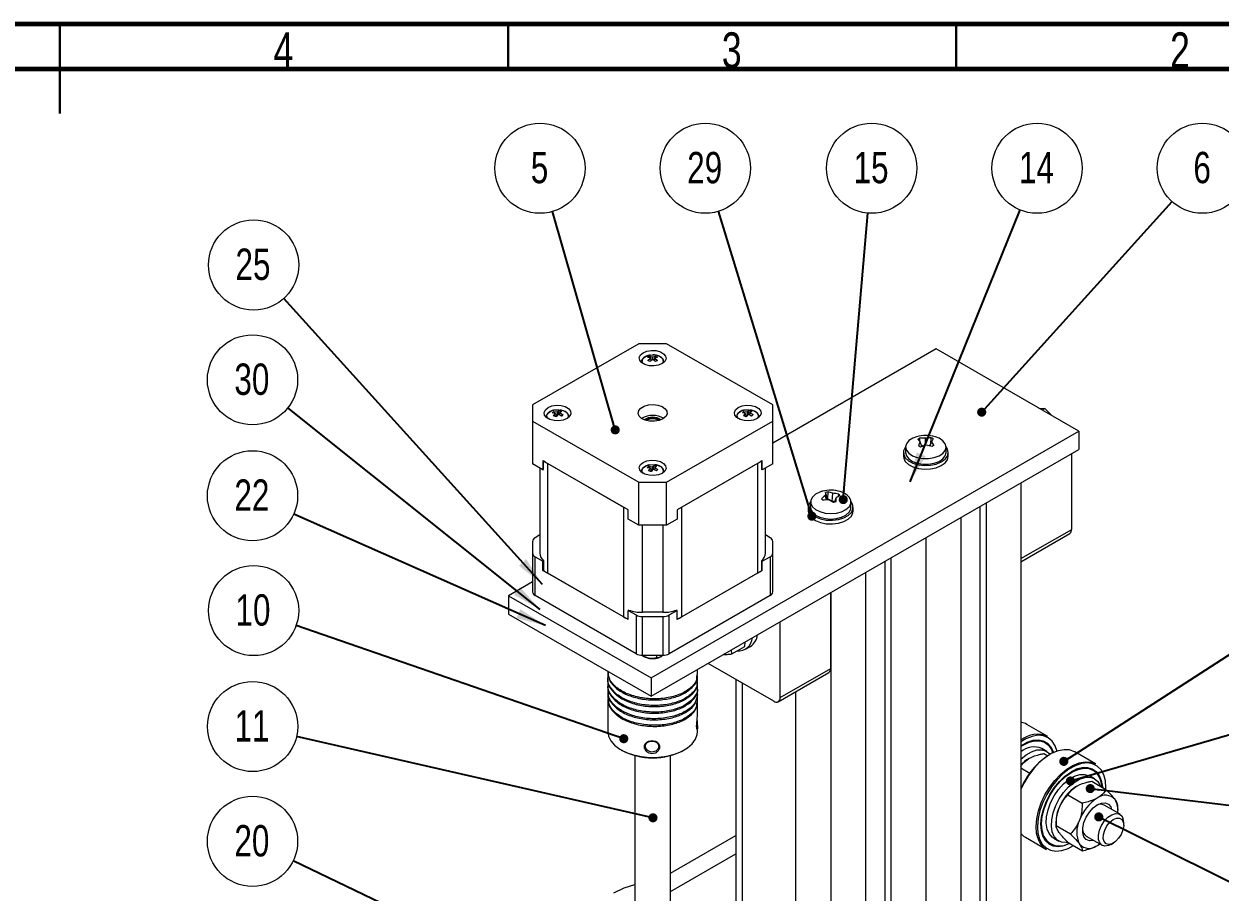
# Model space of a CAD drawing. Header units: millimetres. Extents: x 15 to 415, y 5 to 292.
# Drawn here: x 211 to 344.4, y 195.1 to 292 of the extents above; entities that cross this region are included whole.
import ezdxf

# ---------------------------------------------------------------- set-up
doc = ezdxf.new("R2010")
doc.units = ezdxf.units.MM
doc.styles.add('SLDTEXTSTYLE1', font='TXT', dxfattribs={"width": 0.75})
doc.dimstyles.new('SLDDIMSTYLE0', dxfattribs={"dimtxt": 0.18, "dimasz": 1.016, "dimexe": 0, "dimexo": 0.0625, "dimgap": 0, "dimtad": 0, "dimtih": 1, "dimtoh": 1, "dimdec": 0, "dimrnd": 1e-09, "dimzin": 0, "dimdsep": 46, "dimtxsty": 'Standard', "dimblk1": 'DOT', "dimblk2": 'DOT', "dimsah": 1, "dimcen": 0.09, "dimadec": 0, "dimazin": 0, "dimtfac": 1.016, "dimtdec": 0, "dimtofl": 0, "dimtmove": 0, "dimatfit": 3, "dimldrblk": 'DOT', "dimfxl": 1, "dimfrac": 2, "dimtolj": 1, "dimtzin": 0, "dimarcsym": 0})
doc.dimstyles.new('SLDDIMSTYLE1', dxfattribs={"dimtxt": 0.18, "dimasz": 3.302, "dimexe": 0, "dimexo": 0.0625, "dimgap": 0, "dimtad": 0, "dimtih": 1, "dimtoh": 1, "dimdec": 0, "dimrnd": 1e-09, "dimzin": 0, "dimdsep": 46, "dimtxsty": 'Standard', "dimsah": 1, "dimcen": 0.09, "dimadec": 0, "dimazin": 0, "dimtfac": 3.302, "dimtdec": 0, "dimtofl": 0, "dimtmove": 0, "dimatfit": 3, "dimfxl": 1, "dimfrac": 2, "dimtolj": 1, "dimtzin": 0, "dimarcsym": 0})

# ---------------------------------------------------------------- blocks, each defined once
blk = doc.blocks.new('SW_NOTE_2')
at = {"color": 0, "linetype": 'Continuous', "lineweight": 0}
blk.add_circle((-1.39, 4.83), 5.03, dxfattribs=at)
at = {"color": 0, "linetype": 'Continuous', "lineweight": 0, "insert": (-1.43, 6.66), "char_height": 3.5, "attachment_point": 2, "style": 'SLDTEXTSTYLE1'}
blk.add_mtext('5', dxfattribs=at)
blk = doc.blocks.new('_DOT')
at = {"color": 0, "linetype": 'ByBlock', "lineweight": -2}
blk.add_line((-0.5, 0), (-1, 0), dxfattribs=at)
at = {"color": 0, "linetype": 'ByBlock', "const_width": 0.5}
blk.add_lwpolyline([(-0.25, 0, 1), (0.25, 0, 1)], format="xyb", close=True, dxfattribs=at)
blk = doc.blocks.new('SW_NOTE_3')
at = {"color": 0, "linetype": 'Continuous', "lineweight": 0}
blk.add_circle((-4.75, 1.65), 5.03, dxfattribs=at)
at = {"color": 0, "linetype": 'Continuous', "lineweight": 0, "insert": (-4.82, 3.47), "char_height": 3.5, "attachment_point": 2, "style": 'SLDTEXTSTYLE1'}
blk.add_mtext('10', dxfattribs=at)
blk = doc.blocks.new('SW_NOTE_4')
at = {"color": 0, "linetype": 'Continuous', "lineweight": 0}
blk.add_circle((-1.47, 4.81), 5.03, dxfattribs=at)
at = {"color": 0, "linetype": 'Continuous', "lineweight": 0, "insert": (-1.54, 6.63), "char_height": 3.5, "attachment_point": 2, "style": 'SLDTEXTSTYLE1'}
blk.add_mtext('29', dxfattribs=at)
blk = doc.blocks.new('SW_NOTE_5')
at = {"color": 0, "linetype": 'Continuous', "lineweight": 0}
blk.add_circle((0.43, 5.01), 5.03, dxfattribs=at)
at = {"color": 0, "linetype": 'Continuous', "lineweight": 0, "insert": (0.36, 6.84), "char_height": 3.5, "attachment_point": 2, "style": 'SLDTEXTSTYLE1'}
blk.add_mtext('15', dxfattribs=at)
blk = doc.blocks.new('SW_NOTE_20')
at = {"color": 0, "linetype": 'Continuous', "lineweight": 0}
blk.add_circle((-4.9, 1.12), 5.03, dxfattribs=at)
at = {"color": 0, "linetype": 'Continuous', "lineweight": 0, "insert": (-4.97, 2.94), "char_height": 3.5, "attachment_point": 2, "style": 'SLDTEXTSTYLE1'}
blk.add_mtext('11', dxfattribs=at)
blk = doc.blocks.new('SW_NOTE_23')
at = {"color": 0, "linetype": 'Continuous', "lineweight": 0}
blk.add_circle((3.37, 3.73), 5.03, dxfattribs=at)
at = {"color": 0, "linetype": 'Continuous', "lineweight": 0, "insert": (3.34, 5.56), "char_height": 3.5, "attachment_point": 2, "style": 'SLDTEXTSTYLE1'}
blk.add_mtext('6', dxfattribs=at)
blk = doc.blocks.new('SW_NOTE_24')
at = {"color": 0, "linetype": 'Continuous', "lineweight": 0}
blk.add_circle((1.89, 4.66), 5.03, dxfattribs=at)
at = {"color": 0, "linetype": 'Continuous', "lineweight": 0, "insert": (1.82, 6.49), "char_height": 3.5, "attachment_point": 2, "style": 'SLDTEXTSTYLE1'}
blk.add_mtext('14', dxfattribs=at)
blk = doc.blocks.new('SW_NOTE_26')
at = {"color": 0, "linetype": 'Continuous', "lineweight": 0}
blk.add_circle((-4.6, 2.04), 5.03, dxfattribs=at)
at = {"color": 0, "linetype": 'Continuous', "lineweight": 0, "insert": (-4.67, 3.86), "char_height": 3.5, "attachment_point": 2, "style": 'SLDTEXTSTYLE1'}
blk.add_mtext('22', dxfattribs=at)
blk = doc.blocks.new('SW_NOTE_27')
at = {"color": 0, "linetype": 'Continuous', "lineweight": 0}
blk.add_circle((-3.93, 3.14), 5.03, dxfattribs=at)
at = {"color": 0, "linetype": 'Continuous', "lineweight": 0, "insert": (-4, 4.96), "char_height": 3.5, "attachment_point": 2, "style": 'SLDTEXTSTYLE1'}
blk.add_mtext('30', dxfattribs=at)
blk = doc.blocks.new('SW_NOTE_28')
at = {"color": 0, "linetype": 'Continuous', "lineweight": 0}
blk.add_circle((-3.37, 3.73), 5.03, dxfattribs=at)
at = {"color": 0, "linetype": 'Continuous', "lineweight": 0, "insert": (-3.44, 5.56), "char_height": 3.5, "attachment_point": 2, "style": 'SLDTEXTSTYLE1'}
blk.add_mtext('25', dxfattribs=at)
blk = doc.blocks.new('SW_NOTE_29')
at = {"color": 0, "linetype": 'Continuous', "lineweight": 0}
blk.add_circle((-4.54, 2.18), 5.03, dxfattribs=at)
at = {"color": 0, "linetype": 'Continuous', "lineweight": 0, "insert": (-4.61, 4), "char_height": 3.5, "attachment_point": 2, "style": 'SLDTEXTSTYLE1'}
blk.add_mtext('20', dxfattribs=at)

msp = doc.modelspace()

# ---------------------------------------------------------------- linework, layer by layer
at = {"color": 7, "linetype": 'Continuous', "lineweight": 60}
for p, q in [((15, 292), (415, 292)), ((20, 287), (410, 287))]:
    msp.add_line(p, q, dxfattribs=at)
at = {"color": 7, "linetype": 'Continuous', "lineweight": 30}
for p, q in [((215, 287), (215, 292)), ((215, 292), (215, 282)), ((265, 287), (265, 292)), ((315, 287), (315, 292))]:
    msp.add_line(p, q, dxfattribs=at)
at = {"color": 7, "linetype": 'Continuous', "lineweight": 15}
for p, q in [((279.58, 256.3), (267.74, 249.47)), ((282.69, 256.3), (279.58, 256.3)), ((294.54, 249.47), (282.69, 256.3)), ((280.82, 254.92), (281.13, 254.82)), ((280.82, 254.92), (281.01, 254.44)), ((281.13, 254.82), (281.44, 254.92)), ((281.25, 254.45), (281.44, 254.92)), ((281.44, 254.92), (281.67, 254.79)), ((312.78, 255.72), (294.54, 245.19)), ((328.69, 246.54), (312.78, 255.72)), ((279.87, 254.29), (279.83, 254.26)), ((279.89, 254.27), (279.89, 254.29)), ((279.89, 254.27), (279.89, 254.21)), ((280.89, 254.68), (280.6, 254.78)), ((280.6, 254.43), (280.89, 254.68)), ((280.84, 254.3), (280.6, 254.43)), ((281.14, 254.54), (280.84, 254.3)), ((280.89, 254.68), (280.95, 254.39)), ((281.13, 254.82), (281.13, 254.53)), ((281.45, 254.3), (281.14, 254.54)), ((281.38, 254.68), (281.32, 254.39)), ((281.67, 254.79), (281.38, 254.68)), ((281.38, 254.68), (281.68, 254.44)), ((282.44, 254.26), (282.39, 254.3)), ((282.39, 254.21), (282.39, 254.27)), ((267.74, 249.47), (267.74, 247.67)), ((269.93, 248.58), (270.1, 248.75)), ((270.29, 248.52), (269.93, 248.58)), ((270.08, 248.24), (270.29, 248.52)), ((270.1, 248.75), (270.47, 248.69)), ((270.1, 248.75), (270.22, 248.53)), ((270.29, 248.52), (270.37, 248.15)), ((270.33, 248.32), (270.4, 248.19)), ((270.59, 248.42), (270.36, 248.14)), ((270.47, 248.69), (270.69, 248.83)), ((270.47, 248.69), (270.49, 248.29)), ((270.59, 248.42), (270.69, 248.83)), ((270.96, 248.23), (270.59, 248.42)), ((270.77, 248.59), (270.72, 248.35)), ((270.98, 248.73), (270.77, 248.59)), ((270.77, 248.59), (271.12, 248.39)), ((270.95, 248.23), (271.12, 248.39)), ((271.12, 248.39), (270.96, 248.23)), ((291.15, 248.58), (291.32, 248.75)), ((291.5, 248.52), (291.15, 248.58)), ((291.3, 248.24), (291.5, 248.52)), ((291.32, 248.75), (291.68, 248.69)), ((291.32, 248.75), (291.43, 248.53)), ((291.5, 248.52), (291.58, 248.15)), ((291.54, 248.32), (291.62, 248.19)), ((291.8, 248.42), (291.58, 248.14)), ((291.68, 248.69), (291.91, 248.83)), ((291.68, 248.69), (291.7, 248.29)), ((292.17, 248.23), (291.8, 248.42)), ((291.81, 248.42), (291.91, 248.83)), ((291.98, 248.59), (291.94, 248.35)), ((292.19, 248.73), (291.98, 248.59)), ((291.98, 248.59), (292.34, 248.39)), ((292.16, 248.23), (292.34, 248.39)), ((292.34, 248.39), (292.17, 248.23)), ((294.54, 247.67), (294.54, 249.47)), ((324.22, 249.12), (324.89, 249.06)), ((324.89, 249.06), (324.6, 248.9)), ((324.89, 249.06), (325.67, 248.28)), ((267.74, 247.67), (279.58, 240.83)), ((267.74, 247.67), (267.74, 242.89)), ((269.26, 248.17), (269.23, 248.14)), ((269.28, 248.15), (269.28, 248.09)), ((269.28, 248.13), (269.28, 248.15)), ((271.78, 248.15), (271.77, 248.08)), ((271.78, 248.09), (271.78, 248.15)), ((282.69, 240.83), (294.54, 247.67)), ((290.48, 248.17), (290.44, 248.14)), ((290.49, 248.15), (290.49, 248.09)), ((290.49, 248.13), (290.49, 248.15)), ((292.99, 248.09), (292.99, 248.15)), ((292.99, 248.15), (292.99, 248.08)), ((294.54, 242.89), (294.54, 247.67)), ((280.96, 218.99), (328.69, 246.54)), ((310.96, 245.34), (310.92, 245.75)), ((311.58, 244.97), (311.57, 245.74)), ((312.16, 245.08), (312.19, 245.8)), ((313.1, 245.75), (312.67, 245.92)), ((328.69, 246.54), (328.69, 244.49)), ((280.96, 216.95), (328.69, 244.49)), ((309.36, 244.77), (309.36, 244.15)), ((311.15, 244.81), (310.96, 245.34)), ((311.09, 244.96), (311.41, 244.91)), ((311.85, 244.95), (312.14, 245.02)), ((312.09, 244.88), (312.26, 245.39)), ((313.86, 244.15), (313.86, 244.77)), ((268.9, 242.22), (267.74, 242.89)), ((278.41, 237.75), (268.9, 243.24)), ((268.9, 243.24), (268.9, 242.22)), ((268.97, 242.26), (268.97, 243.2)), ((269.43, 242.93), (277.88, 238.06)), ((269.43, 230.68), (269.43, 242.93)), ((293.37, 243.24), (283.86, 237.75)), ((292.84, 242.93), (284.39, 238.06)), ((292.84, 242.93), (292.84, 230.68)), ((293.3, 242.26), (293.3, 243.2)), ((293.37, 242.22), (293.37, 243.24)), ((294.54, 242.89), (293.37, 242.22)), ((309.11, 244.15), (309.11, 243.74)), ((314.11, 243.74), (314.11, 244.15)), ((327.88, 235.57), (327.88, 244.02)), ((268.56, 242.42), (268.56, 232.93)), ((268.9, 242.22), (268.97, 242.26)), ((279.87, 242.05), (279.83, 242.02)), ((279.89, 242.03), (279.89, 241.97)), ((279.89, 242.01), (279.89, 242.03)), ((280.54, 242.46), (280.71, 242.62)), ((280.9, 242.4), (280.54, 242.46)), ((280.69, 242.12), (280.9, 242.4)), ((280.71, 242.62), (281.08, 242.57)), ((280.71, 242.62), (280.82, 242.41)), ((280.9, 242.4), (280.97, 242.02)), ((280.94, 242.2), (281.01, 242.07)), ((281.2, 242.3), (280.97, 242.02)), ((281.08, 242.57), (281.3, 242.71)), ((281.08, 242.57), (281.09, 242.17)), ((281.2, 242.29), (281.3, 242.71)), ((281.56, 242.11), (281.2, 242.3)), ((281.37, 242.47), (281.33, 242.23)), ((281.58, 242.61), (281.37, 242.47)), ((281.37, 242.47), (281.73, 242.27)), ((281.73, 242.27), (281.56, 242.11)), ((281.56, 242.11), (281.73, 242.27)), ((282.39, 242.03), (282.38, 241.96)), ((282.39, 241.97), (282.39, 242.03)), ((293.3, 242.26), (293.37, 242.22)), ((293.72, 232.93), (293.72, 242.42)), ((279.58, 240.83), (282.69, 240.83)), ((279.58, 236.06), (279.58, 240.83)), ((282.69, 236.06), (282.69, 240.83)), ((322.22, 240.76), (322.22, 133.49)), ((300.54, 238.88), (300.39, 239.38)), ((300.63, 238.97), (300.43, 239.68)), ((300.63, 238.97), (300.67, 238.98)), ((300.63, 238.88), (300.63, 238.97)), ((300.67, 238.98), (300.71, 239.75)), ((300.67, 238.98), (301.15, 238.74)), ((301.15, 238.74), (301.23, 239.6)), ((301.44, 238.61), (301.62, 239.11)), ((301.86, 239.25), (301.9, 239.49)), ((277.88, 238.06), (277.88, 225.81)), ((278.41, 236.73), (278.41, 237.75)), ((283.86, 237.75), (283.86, 236.73)), ((284.39, 225.81), (284.39, 238.06)), ((298.5, 238.03), (298.5, 237.62)), ((298.75, 238.65), (298.75, 238.03)), ((301.15, 238.74), (301.49, 238.74)), ((303.25, 238.03), (303.25, 238.65)), ((303.5, 237.62), (303.5, 238.03)), ((317.62, 238.11), (317.62, 130.84)), ((318.33, 238.52), (318.33, 131.25)), ((279.58, 236.06), (278.41, 236.73)), ((283.86, 236.73), (282.69, 236.06)), ((315.5, 236.88), (315.5, 129.62)), ((268.56, 234.95), (268.03, 234.65)), ((282.69, 236.06), (279.58, 236.06)), ((294.24, 234.65), (293.72, 234.95)), ((322.22, 231.97), (327.67, 235.12)), ((267.74, 234.24), (267.74, 232.92)), ((294.54, 232.92), (294.54, 234.24)), ((311.61, 234.64), (311.61, 127.37)), ((267.74, 232.92), (267.74, 228.6)), ((268.03, 228.19), (268.03, 232.52)), ((268.03, 232.52), (268.9, 232.01)), ((293.37, 232.01), (294.24, 232.52)), ((294.24, 232.52), (294.24, 228.19)), ((294.54, 228.6), (294.54, 232.92)), ((307.72, 232.39), (307.72, 125.13)), ((268.9, 232.01), (268.97, 232.05)), ((268.9, 230.99), (268.9, 232.01)), ((268.9, 230.99), (268.97, 231.03)), ((278.41, 225.5), (268.9, 230.99)), ((268.97, 232.05), (268.97, 231.03)), ((293.37, 230.99), (283.86, 225.5)), ((293.3, 232.05), (293.37, 232.01)), ((293.3, 231.03), (293.3, 232.05)), ((293.3, 231.03), (293.37, 230.99)), ((293.37, 230.99), (293.37, 232.01)), ((307.02, 231.99), (307.02, 124.72)), ((267.74, 229.72), (265.05, 228.17)), ((277.88, 225.81), (269.43, 230.68)), ((292.84, 230.68), (284.39, 225.81)), ((304.89, 230.76), (304.89, 123.49)), ((265.05, 228.17), (265.05, 226.13)), ((265.05, 228.17), (280.96, 218.99)), ((279.29, 221.69), (268.03, 228.19)), ((294.24, 228.19), (282.98, 221.69)), ((301, 220.06), (301, 228.52)), ((301, 228.52), (301, 106.96)), ((265.05, 226.13), (280.96, 216.95)), ((278.48, 226.56), (278.41, 226.52)), ((278.41, 226.52), (279.29, 226.02)), ((278.41, 225.5), (278.41, 226.52)), ((279.29, 226.02), (279.29, 221.69)), ((279.99, 225.85), (282.28, 225.85)), ((279.99, 221.52), (279.99, 225.85)), ((282.27, 226.32), (280, 226.32)), ((282.28, 225.85), (282.28, 221.52)), ((282.98, 226.02), (283.86, 226.52)), ((282.98, 221.69), (282.98, 226.02)), ((283.86, 226.52), (283.79, 226.56)), ((283.86, 225.5), (283.86, 226.52)), ((295.35, 216.8), (295.35, 225.25)), ((291.42, 222.51), (291.47, 223.01)), ((280.01, 221.47), (279.97, 221.52)), ((279.99, 221.52), (282.28, 221.52)), ((280.01, 221.52), (280.01, 221.47)), ((281.55, 221.52), (281.55, 221.24)), ((289.97, 221.67), (289.94, 222.13)), ((289.97, 221.67), (291.42, 222.51)), ((291.48, 222.19), (292.04, 222.52)), ((280.01, 221.47), (280.16, 221.39)), ((294.64, 216.39), (287.32, 220.62)), ((276.14, 219.73), (276.14, 219.72)), ((276.14, 219.6), (276.14, 218.99)), ((276.14, 218.86), (276.14, 218.25)), ((280.96, 218.99), (280.96, 216.95)), ((286.14, 219.36), (286.14, 219.93)), ((286.14, 218.62), (286.14, 219.23)), ((290.4, 218.84), (290.4, 191.39)), ((295.14, 216.34), (300.8, 219.61)), ((295.35, 216.8), (301, 220.06)), ((276.14, 218.13), (276.14, 217.51)), ((286.14, 217.88), (286.14, 218.5)), ((286.14, 217.15), (286.14, 217.76)), ((291.12, 218.42), (291.12, 190.47)), ((276.14, 217.39), (276.14, 216.78)), ((276.14, 216.66), (276.14, 213)), ((286.14, 216.41), (286.14, 217.02)), ((286.14, 214.83), (286.14, 216.29)), ((297.12, 185.21), (297.12, 217.48)), ((325.22, 212.47), (322.88, 213.81)), ((286.14, 213), (286.14, 213.46)), ((325.1, 210.8), (324.54, 211.13)), ((324.91, 211.78), (324.84, 211.82)), ((279.14, 210.34), (279.14, 173.19)), ((283.14, 173.19), (283.14, 210.34)), ((323.1, 209.99), (323.1, 209.99)), ((324.78, 210.55), (325.21, 210.3)), ((330.55, 209.39), (328.22, 210.73)), ((322.22, 208.95), (323.22, 208.37)), ((330.25, 208.7), (330.18, 208.74)), ((328.44, 206.91), (328.44, 206.91)), ((330.44, 207.72), (329.87, 208.05)), ((330.11, 207.47), (331.7, 206.55)), ((327.46, 205.93), (329.05, 205.01)), ((333.27, 203.78), (331.51, 204.79)), ((333.04, 204.26), (333.04, 204.66)), ((326.14, 202.93), (326.14, 202.52)), ((333.69, 202.55), (333.69, 202.86)), ((326.14, 202.51), (327.73, 201.59)), ((283.14, 197.21), (290.4, 201.4)), ((322.72, 201.21), (325.06, 199.86)), ((325.43, 200.51), (325.5, 200.47)), ((325.88, 201.12), (326.44, 200.79)), ((327.48, 200.63), (329.07, 199.71)), ((329.51, 201.33), (331.27, 200.31)), ((330.74, 200.28), (330.74, 200.28)), ((330.75, 200.28), (331.02, 200.46)), ((332.27, 200.41), (332.54, 200.57)), ((283.14, 195.17), (290.4, 199.36)), ((276.79, 195.01), (277.97, 195.58)), ((277.97, 195.58), (279.14, 195.92))]:
    msp.add_line(p, q, dxfattribs=at)
at = {"color": 8, "linetype": 'Continuous', "lineweight": 15}
for p, q in [((282.39, 254.27), (282.38, 254.21)), ((269.39, 248.45), (269.51, 248.6)), ((290.61, 248.45), (290.72, 248.6)), ((269.28, 248.08), (269.28, 248.13)), ((290.5, 248.08), (290.49, 248.13)), ((279.89, 241.96), (279.89, 242.01)), ((280, 242.33), (280.11, 242.48)), ((280, 226.32), (280, 236.06)), ((282.27, 236.06), (282.27, 226.32)), ((322.22, 232.31), (327.88, 235.57)), ((324.09, 201.16), (323.97, 201.65)), ((324.06, 202.31), (324.11, 201.66))]:
    msp.add_line(p, q, dxfattribs=at)
at = {"color": 7, "linetype": 'Continuous', "lineweight": 15, "flags": 128}
for points in [[(282.2, 254.08), (281.77, 253.9), (281.27, 253.83), (280.75, 253.85), (280.28, 253.98), (279.91, 254.19), (279.69, 254.47), (279.64, 254.76), (279.78, 255.06), (280.07, 255.3), (280.5, 255.47), (281, 255.55), (281.52, 255.53), (282, 255.4), (282.36, 255.19), (282.58, 254.91), (282.63, 254.61), (282.5, 254.32), (282.2, 254.08)], [(280.06, 254.67), (280.29, 254.85), (280.67, 255), (281.12, 255.06), (281.58, 255.01), (281.97, 254.86), (282.23, 254.64), (282.32, 254.38), (282.24, 254.11), (282.23, 254.09)], [(271.59, 247.96), (271.16, 247.78), (270.66, 247.71), (270.14, 247.73), (269.67, 247.86), (269.3, 248.07), (269.08, 248.34), (269.03, 248.64), (269.17, 248.93), (269.47, 249.18), (269.9, 249.35), (270.4, 249.43), (270.92, 249.4), (271.39, 249.28), (271.76, 249.06), (271.98, 248.79), (272.02, 248.49), (271.89, 248.2), (271.59, 247.96)], [(269.44, 247.97), (269.38, 248.08), (269.35, 248.35), (269.39, 248.45)], [(269.51, 248.6), (269.82, 248.8), (270.24, 248.91), (270.7, 248.93), (271.14, 248.84), (271.48, 248.66), (271.68, 248.42), (271.71, 248.15), (271.62, 247.97)], [(282.28, 247.9), (281.85, 247.73), (281.34, 247.64), (280.8, 247.65), (280.3, 247.76), (279.9, 247.96), (279.62, 248.23), (279.51, 248.53), (279.58, 248.84), (279.81, 249.11), (280.19, 249.33), (280.67, 249.47), (281.2, 249.5), (281.73, 249.44), (282.19, 249.28), (282.53, 249.05), (282.73, 248.76), (282.75, 248.45), (282.6, 248.16), (282.28, 247.9)], [(292.8, 247.96), (292.38, 247.78), (291.87, 247.71), (291.35, 247.73), (290.88, 247.86), (290.51, 248.07), (290.29, 248.34), (290.25, 248.64), (290.38, 248.93), (290.68, 249.18), (291.11, 249.35), (291.61, 249.43), (292.13, 249.4), (292.6, 249.28), (292.97, 249.06), (293.19, 248.79), (293.24, 248.49), (293.1, 248.2), (292.8, 247.96)], [(290.65, 247.97), (290.59, 248.08), (290.57, 248.35), (290.61, 248.45)], [(290.72, 248.6), (291.03, 248.8), (291.45, 248.91), (291.92, 248.93), (292.35, 248.84), (292.7, 248.66), (292.9, 248.42), (292.92, 248.15), (292.83, 247.97)], [(310.55, 245.92), (310.15, 245.76), (309.73, 245.48), (309.46, 245.14), (309.36, 244.78), (309.45, 244.41), (309.71, 244.07), (310.13, 243.79), (310.66, 243.59), (311.28, 243.49), (311.92, 243.48), (312.53, 243.59), (313.08, 243.78), (313.5, 244.06), (313.77, 244.4), (313.86, 244.76), (313.77, 245.13), (313.51, 245.47), (313.1, 245.75), (313.1, 245.75)], [(309.36, 244.78), (309.32, 244.72), (309.13, 244.34), (309.14, 243.95), (309.32, 243.57), (309.68, 243.24), (310.17, 242.97), (310.78, 242.79), (311.45, 242.71), (312.12, 242.74)], [(312.12, 242.74), (312.77, 242.87), (313.32, 243.1), (313.75, 243.4), (314.02, 243.76), (314.11, 244.15), (314.02, 244.54), (313.86, 244.78)], [(282.2, 241.83), (281.77, 241.66), (281.27, 241.58), (280.75, 241.61), (280.28, 241.74), (279.91, 241.95), (279.69, 242.22), (279.64, 242.52), (279.78, 242.81), (280.07, 243.06), (280.5, 243.23), (281, 243.31), (281.52, 243.28), (282, 243.16), (282.36, 242.94), (282.58, 242.67), (282.63, 242.37), (282.5, 242.08), (282.2, 241.83)], [(309.11, 243.74), (309.14, 243.54), (309.32, 243.16), (309.68, 242.83), (310.17, 242.56), (310.78, 242.38), (311.45, 242.3), (312.12, 242.33)], [(309.36, 244.15), (309.45, 243.79), (309.71, 243.45), (310.13, 243.17), (310.66, 242.97), (311.28, 242.86), (311.92, 242.86), (312.53, 242.96), (313.08, 243.16), (313.5, 243.44), (313.77, 243.78), (313.86, 244.14), (313.86, 244.15)], [(312.12, 242.33), (312.77, 242.46), (313.32, 242.69), (313.75, 242.99), (314.02, 243.35), (314.11, 243.74)], [(280.05, 241.85), (279.98, 241.96), (279.96, 242.23), (280, 242.33)], [(280.11, 242.48), (280.43, 242.68), (280.85, 242.79), (281.31, 242.81), (281.75, 242.72), (282.09, 242.54), (282.29, 242.29), (282.31, 242.03), (282.23, 241.85)], [(299.95, 239.79), (299.79, 239.74), (299.31, 239.5), (298.96, 239.19), (298.78, 238.83), (298.78, 238.47), (298.96, 238.11), (299.3, 237.8), (299.78, 237.56), (300.37, 237.4), (301, 237.35), (301.63, 237.4), (302.22, 237.55), (302.7, 237.8), (303.05, 238.11), (303.23, 238.46), (303.23, 238.83), (303.05, 239.19), (303.05, 239.19)], [(298.75, 238.66), (298.6, 238.41), (298.5, 238.02), (298.6, 237.64), (298.87, 237.28), (299.3, 236.97), (299.86, 236.74), (300.5, 236.61), (301.18, 236.59), (301.85, 236.67), (302.45, 236.85), (302.95, 237.12), (303.3, 237.45), (303.48, 237.83), (303.48, 238.23), (303.3, 238.6), (303.25, 238.66)], [(298.5, 237.62), (298.5, 237.62), (298.6, 237.23), (298.87, 236.87), (299.3, 236.56), (299.86, 236.34), (300.5, 236.21), (301.18, 236.18), (301.85, 236.26), (302.45, 236.44), (302.95, 236.71), (303.3, 237.05), (303.48, 237.42), (303.5, 237.62)], [(298.75, 238.03), (298.78, 237.84), (298.96, 237.49), (299.3, 237.18), (299.78, 236.94), (300.37, 236.78), (301, 236.73), (301.63, 236.78), (302.22, 236.93), (302.7, 237.17), (303.05, 237.49), (303.23, 237.84), (303.25, 238.03)], [(322.88, 213.81), (322.71, 213.9), (322.22, 214.04)], [(276.14, 213.05), (276.21, 212.5), (276.47, 211.97), (276.89, 211.48), (277.47, 211.04), (278.17, 210.68), (278.99, 210.4), (279.88, 210.21), (280.82, 210.12), (281.77, 210.14), (282.7, 210.26), (283.57, 210.48), (284.35, 210.79), (285.02, 211.19), (285.54, 211.64), (285.91, 212.15), (286.11, 212.69), (286.14, 213)], [(326.26, 210.8), (326.05, 211.42), (325.71, 211.94), (325.27, 212.32), (324.73, 212.54), (324.12, 212.59), (323.46, 212.47), (322.76, 212.19), (322.22, 211.87)], [(322.22, 211.42), (322.28, 211.46), (322.93, 211.82), (323.57, 212.04), (324.17, 212.09), (324.71, 211.98), (325.17, 211.72), (325.54, 211.31), (325.8, 210.77), (325.84, 210.64)], [(322.22, 211.34), (322.46, 211.5), (323.12, 211.82), (323.75, 211.98), (324.34, 211.98), (324.86, 211.81), (325.29, 211.48), (325.61, 211), (325.76, 210.61)], [(322.22, 209.93), (322.8, 210.41), (323.41, 210.76), (324.01, 210.95), (324.56, 210.98), (325.05, 210.83), (325.44, 210.52), (325.49, 210.47)], [(328.22, 210.73), (328.19, 210.75), (327.64, 210.95), (327.03, 210.98), (326.37, 210.86), (325.68, 210.58), (324.99, 210.15), (324.3, 209.58), (323.66, 208.9), (323.08, 208.12), (322.57, 207.28), (322.22, 206.56)], [(323.97, 201.65), (323.92, 202.42), (323.98, 203.26), (324.18, 204.15), (324.49, 205.05), (324.9, 205.93), (325.41, 206.78), (325.99, 207.55), (326.64, 208.23), (327.32, 208.8), (328.02, 209.23), (328.71, 209.51), (329.37, 209.64), (329.98, 209.6), (330.52, 209.41), (330.55, 209.39)], [(331.69, 206.56), (331.69, 206.72), (331.64, 207.5), (331.46, 208.18), (331.15, 208.74), (330.73, 209.15), (330.22, 209.41), (329.63, 209.51), (328.97, 209.44), (328.28, 209.2), (327.58, 208.81), (326.88, 208.27), (326.22, 207.6), (325.62, 206.84), (325.09, 205.99), (324.66, 205.1), (324.34, 204.19), (324.13, 203.3), (324.06, 202.44), (324.06, 202.31)], [(324.5, 201.96), (324.45, 202.68), (324.52, 203.47), (324.72, 204.31), (325.03, 205.15), (325.44, 205.97), (325.94, 206.74), (326.51, 207.43), (327.13, 208.02), (327.78, 208.49), (328.43, 208.81), (329.06, 208.98), (329.65, 208.99), (330.17, 208.85), (330.61, 208.55), (330.95, 208.1), (331.18, 207.53), (331.3, 206.85), (331.3, 206.79)], [(324.57, 202.01), (324.52, 202.75), (324.6, 203.55), (324.81, 204.39), (325.13, 205.24), (325.56, 206.06), (326.08, 206.83), (326.67, 207.51), (327.31, 208.08), (327.96, 208.51), (328.62, 208.79), (329.24, 208.91), (329.81, 208.87), (330.31, 208.66), (330.72, 208.29), (331.01, 207.78), (331.19, 207.15), (331.22, 206.83)], [(325.88, 201.12), (325.72, 201.22), (325.38, 201.61), (325.15, 202.13), (325.05, 202.77), (325.08, 203.5), (325.25, 204.27), (325.53, 205.06), (325.93, 205.83), (326.42, 206.54), (326.97, 207.16), (327.57, 207.65), (328.18, 208.01), (328.78, 208.2), (329.33, 208.22), (329.82, 208.08), (329.87, 208.05)], [(327.48, 200.63), (327.25, 200.61), (326.73, 200.67), (326.29, 200.9), (325.94, 201.28), (325.72, 201.81), (325.62, 202.45), (325.65, 203.17), (325.81, 203.95), (326.1, 204.74), (326.5, 205.5), (326.98, 206.21), (327.54, 206.83), (328.14, 207.33), (328.75, 207.68), (329.34, 207.87), (329.9, 207.9), (330.39, 207.75), (330.78, 207.44), (331.07, 206.98), (331.1, 206.9)], [(330.33, 200.85), (330.28, 200.84), (329.86, 200.82), (329.5, 200.97), (329.25, 201.27), (329.11, 201.71), (329.11, 202.25), (329.24, 202.85), (329.49, 203.45), (329.85, 204.01), (330.27, 204.48), (330.73, 204.82), (331.2, 205.02), (331.62, 205.04), (331.98, 204.89), (332.23, 204.59), (332.33, 204.32)], [(332.27, 200.41), (331.98, 200.28), (331.58, 200.22), (331.25, 200.32), (331.01, 200.58), (330.88, 200.97), (330.87, 201.45), (330.99, 201.99), (331.22, 202.53), (331.54, 203.03), (331.93, 203.44), (332.35, 203.72), (332.77, 203.86), (333.13, 203.84), (333.43, 203.65), (333.43, 203.65)], [(333.48, 203.19), (333.64, 202.89), (333.68, 202.49), (333.6, 202.02), (333.41, 201.53), (333.12, 201.09), (332.77, 200.73), (332.4, 200.49), (332.04, 200.41), (331.73, 200.49), (331.51, 200.72), (331.41, 201.08), (331.42, 201.52), (331.56, 202), (331.81, 202.48), (332.13, 202.88), (332.5, 203.18), (332.87, 203.34), (333.21, 203.34), (333.48, 203.19)], [(322.22, 201.63), (322.52, 201.34), (322.72, 201.21)], [(324.11, 201.66), (324.29, 200.98), (324.6, 200.43), (325.02, 200.01), (325.53, 199.75), (326.12, 199.65), (326.78, 199.72), (327.47, 199.96), (328.07, 200.29)], [(327.68, 200.51), (327.64, 200.5), (327, 200.25), (326.39, 200.15), (325.83, 200.22), (325.35, 200.45), (324.95, 200.82), (324.67, 201.33), (324.5, 201.96)]]:
    msp.add_lwpolyline(points, dxfattribs=at)
at = {"color": 8, "linetype": 'Continuous', "lineweight": 15, "flags": 128}
for points in [[(279.89, 254.21), (279.89, 254.26), (279.89, 254.27)], [(280.05, 254.09), (280.04, 254.1), (279.95, 254.36), (280.03, 254.63), (280.06, 254.67)]]:
    msp.add_lwpolyline(points, dxfattribs=at)
at = {"color": 7, "linetype": 'Continuous', "lineweight": 15}
for centre, radius, start, end in [((281.14, 245.92), 2.38, 58.7977, 121.2023), ((281.14, 246.3), 1.79, 57.7651, 122.2349), ((311.61, 242.47), 3.6, 72.9202, 107.0798), ((312.27, 243.48), 2.64, 120.6792, 126.0141), ((308.28, 243.22), 3.42, 38.4032, 44.5742), ((311.19, 242.27), 3.49, 83.8454, 94.5005), ((312.18, 242.55), 3.25, 89.7519, 100.7915), ((311, 243.16), 2.9, 60.5558, 65.749), ((317.53, 242.67), 5.93, 149.4985, 152.7147), ((314.24, 243.93), 3.57, 156.7653, 164.5609), ((308.73, 240.51), 4.84, 61.599, 64.7058), ((313.32, 239.38), 5.85, 106.5663, 113.0473), ((310.47, 239.32), 5.79, 71.4868, 78.1466), ((309.59, 243.63), 3.2, 24.3322, 33.3952), ((315.02, 240.91), 4.76, 121.8682, 124.8264), ((270.57, 244.94), 2.31, 226.1004, 240.4846), ((291.7, 244.94), 2.31, 299.515, 313.9004), ((301, 236.35), 3.6, 104.699, 107.0798), ((302.34, 236.87), 3.17, 127.9501, 138.1836), ((295.29, 235.16), 6.05, 37.2366, 39.2073), ((301, 236.35), 3.6, 72.9202, 104.699), ((300.96, 233.43), 5.46, 91.9416, 98.9812), ((302.45, 239.3), 2.06, 169.366, 177.8433), ((301.44, 236.38), 3.45, 102.267, 107.1313), ((300.25, 237.25), 2.55, 67.3553, 79.7036), ((297.9, 233.61), 6.01, 55.5521, 61.4244), ((300.99, 235.8), 3.81, 76.1503, 86.3265), ((293.17, 239.49), 8.45, 354.2769, 357.4626), ((303.35, 236.34), 3.27, 113.8812, 122.1003), ((300.19, 238.02), 2.26, 35.5796, 40.8637), ((301.5, 237.77), 2.1, 42.3447, 74.5178), ((302.78, 233.52), 5.26, 103.1033, 106.2948), ((327.39, 235.52), 0.487, 304.5981, 6.7099), ((268.24, 234.19), 0.503, 114.366, 174.3005), ((294.04, 234.19), 0.503, 5.699, 65.6344), ((268.24, 232.97), 0.503, 185.6992, 245.6344), ((269.8, 232.98), 1.24, 182.2725, 228.276), ((292.47, 232.98), 1.24, 311.7234, 357.7281), ((294.04, 232.97), 0.503, 294.365, 354.3014), ((270.57, 232.69), 2.31, 226.1004, 240.4846), ((291.7, 232.69), 2.31, 299.515, 313.9004), ((268.24, 228.65), 0.503, 185.6992, 245.6344), ((294.04, 228.65), 0.503, 294.365, 354.3014), ((279.53, 228.7), 3.33, 240.3052, 250.3781), ((279.97, 231.1), 4.78, 251.7834, 270.3411), ((279.97, 227.29), 1.44, 241.9662, 271.1441), ((282.3, 231.1), 4.78, 269.6588, 288.2167), ((282.31, 227.29), 1.44, 268.8556, 298.0341), ((282.74, 228.7), 3.33, 289.6212, 299.6953), ((290.69, 223.58), 1.57, 265.4664, 355.9938), ((291.09, 223.98), 1.75, 303.0405, 353.8467), ((279.97, 222.96), 1.44, 241.9662, 271.1441), ((282.31, 222.96), 1.44, 268.8556, 298.0341), ((281.01, 222.9), 1.73, 240.7486, 262.3724), ((281.14, 223.26), 2.11, 260.231, 297.3507), ((300.52, 220.01), 0.487, 304.5981, 6.7099), ((294.92, 216.73), 0.437, 230.8146, 9.221), ((324.07, 209.76), 2.94, 67.0496, 129.0387), ((281.14, 217.52), 7.45, 241.9686, 298.0314), ((323.71, 209.04), 2.25, 68.3104, 131.3576), ((329.68, 203.61), 8.04, 121.8698, 158.0565), ((325.13, 206.58), 3.97, 120.8657, 137.1551), ((329.21, 206.42), 2.51, 67.3893, 123.1479), ((331.14, 202.7), 5, 122.7848, 159.8787), ((333.44, 201.38), 5, 122.7848, 159.8787), ((331.64, 204.47), 1.43, 40.9571, 129.4433), ((330.36, 202.85), 4.22, 158.1075, 178.9115), ((331.1, 203.94), 0.95, 64.6451, 120.5649), ((330.87, 204.27), 2.18, 350.8471, 31.565), ((331.39, 201.78), 2.95, 153.5274, 206.8392), ((332.46, 202.9), 1.23, 358.2924, 37.9086), ((326.52, 202.22), 2.03, 184.7223, 237.6241), ((326.52, 202.19), 1.96, 185.1207, 303.6264), ((330.08, 202.13), 0.979, 180.3454, 234.4788), ((326.24, 201.75), 2.23, 195.3381, 237.9869), ((329.84, 201.39), 1.43, 220.9566, 309.4437)]:
    msp.add_arc(centre, radius, start, end, dxfattribs=at)
for points, knots in [([(280.91, 255.03), (280.83, 255.02), (280.69, 255.01), (280.48, 254.95), (280.28, 254.86), (280.12, 254.75), (280.06, 254.67), (280.04, 254.64)], [0, 0, 0, 0, 0.211907, 0.370245, 0.627042, 0.882346, 1, 1, 1, 1]), ([(280.6, 254.78), (280.63, 254.81), (280.71, 254.86), (280.79, 254.9), (280.82, 254.92)], [0, 0, 0, 0, 0.5, 1, 1, 1, 1]), ([(281.65, 254.98), (281.62, 254.99), (281.46, 255.04), (281.28, 255.05), (281.14, 255.06)], [0, 0, 0, 0, 0.219837, 1, 1, 1, 1]), ([(282.37, 254.27), (282.37, 254.35), (282.36, 254.5), (282.2, 254.7), (282, 254.85), (281.81, 254.94), (281.69, 254.97), (281.65, 254.98)], [0, 0, 0, 0, 0.229136, 0.488665, 0.717943, 0.899049, 1, 1, 1, 1]), ([(280.04, 254.64), (280.01, 254.61), (279.93, 254.51), (279.87, 254.39), (279.89, 254.3), (279.89, 254.29)], [0, 0, 0, 0, 0.317597, 0.922146, 1, 1, 1, 1]), ([(281.68, 254.44), (281.64, 254.42), (281.57, 254.37), (281.49, 254.33), (281.45, 254.3)], [0, 0, 0, 0, 0.499999, 1, 1, 1, 1]), ([(269.35, 248.41), (269.31, 248.34), (269.27, 248.25), (269.29, 248.15), (269.29, 248.12)], [0, 0, 0, 0, 0.741502, 1, 1, 1, 1]), ([(269.56, 248.64), (269.54, 248.63), (269.45, 248.56), (269.37, 248.48), (269.35, 248.41), (269.35, 248.41)], [0, 0, 0, 0, 0.2388144, 0.9718773, 1, 1, 1, 1]), ([(270.17, 248.89), (270.14, 248.89), (270.05, 248.88), (269.88, 248.82), (269.7, 248.75), (269.6, 248.67), (269.56, 248.64)], [0, 0, 0, 0, 0.138458, 0.372775, 0.752798, 1, 1, 1, 1]), ([(270.36, 248.14), (270.32, 248.16), (270.22, 248.2), (270.13, 248.23), (270.08, 248.24)], [0, 0, 0, 0, 0.500004, 1, 1, 1, 1]), ([(270.69, 248.83), (270.74, 248.82), (270.84, 248.79), (270.93, 248.75), (270.98, 248.73)], [0, 0, 0, 0, 0.499997, 1, 1, 1, 1]), ([(271.77, 248.07), (271.77, 248.08), (271.8, 248.18), (271.75, 248.37), (271.6, 248.58), (271.39, 248.73), (271.17, 248.83), (270.98, 248.89), (270.86, 248.9), (270.82, 248.9)], [0, 0, 0, 0, 0.026304, 0.250149, 0.456017, 0.637889, 0.781549, 0.929411, 1, 1, 1, 1]), ([(290.56, 248.41), (290.53, 248.34), (290.48, 248.25), (290.5, 248.15), (290.51, 248.12)], [0, 0, 0, 0, 0.741502, 1, 1, 1, 1]), ([(290.77, 248.64), (290.75, 248.63), (290.66, 248.56), (290.59, 248.48), (290.56, 248.41), (290.56, 248.41)], [0, 0, 0, 0, 0.238817, 0.971879, 1, 1, 1, 1]), ([(291.39, 248.89), (291.35, 248.89), (291.26, 248.88), (291.09, 248.82), (290.91, 248.75), (290.81, 248.67), (290.77, 248.64)], [0, 0, 0, 0, 0.138456, 0.372775, 0.752799, 1, 1, 1, 1]), ([(291.58, 248.14), (291.53, 248.16), (291.43, 248.2), (291.34, 248.23), (291.3, 248.24)], [0, 0, 0, 0, 0.500003, 1, 1, 1, 1]), ([(291.91, 248.83), (291.96, 248.82), (292.05, 248.79), (292.14, 248.75), (292.19, 248.73)], [0, 0, 0, 0, 0.5000035, 1, 1, 1, 1]), ([(292.98, 248.07), (292.98, 248.08), (293.02, 248.18), (292.96, 248.37), (292.81, 248.58), (292.61, 248.73), (292.39, 248.83), (292.2, 248.89), (292.07, 248.9), (292.03, 248.9)], [0, 0, 0, 0, 0.026305, 0.250151, 0.456018, 0.637888, 0.781548, 0.929411, 1, 1, 1, 1]), ([(281.14, 247.97), (280.98, 247.96), (280.77, 247.94), (280.52, 247.87), (280.43, 247.82), (280.38, 247.8)], [0, 0, 0, 0, 0.57232, 0.788852, 1, 1, 1, 1]), ([(281.84, 247.75), (281.74, 247.8), (281.59, 247.87), (281.34, 247.91), (281.14, 247.92), (280.93, 247.91), (280.68, 247.87), (280.53, 247.8), (280.43, 247.75)], [0, 0, 0, 0, 0.239442, 0.369637, 0.499999, 0.630193, 0.760557, 1, 1, 1, 1]), ([(281.89, 247.8), (281.84, 247.82), (281.72, 247.88), (281.47, 247.95), (281.26, 247.96), (281.14, 247.97)], [0, 0, 0, 0, 0.214588, 0.538998, 1, 1, 1, 1]), ([(279.96, 242.29), (279.92, 242.22), (279.87, 242.13), (279.89, 242.03), (279.9, 242)], [0, 0, 0, 0, 0.741502, 1, 1, 1, 1]), ([(280.17, 242.52), (280.14, 242.51), (280.05, 242.44), (279.98, 242.36), (279.96, 242.29), (279.96, 242.29)], [0, 0, 0, 0, 0.2388144, 0.9718773, 1, 1, 1, 1]), ([(280.78, 242.77), (280.74, 242.77), (280.65, 242.76), (280.49, 242.7), (280.3, 242.63), (280.2, 242.55), (280.17, 242.52)], [0, 0, 0, 0, 0.138458, 0.372775, 0.752798, 1, 1, 1, 1]), ([(280.97, 242.02), (280.92, 242.04), (280.83, 242.08), (280.74, 242.1), (280.69, 242.12)], [0, 0, 0, 0, 0.500004, 1, 1, 1, 1]), ([(281.3, 242.71), (281.35, 242.7), (281.44, 242.67), (281.54, 242.63), (281.58, 242.61)], [0, 0, 0, 0, 0.500002, 1, 1, 1, 1]), ([(282.37, 241.95), (282.38, 241.96), (282.41, 242.05), (282.35, 242.25), (282.2, 242.46), (282, 242.61), (281.78, 242.71), (281.59, 242.77), (281.47, 242.78), (281.43, 242.78)], [0, 0, 0, 0, 0.0263049, 0.2501504, 0.4560182, 0.6378884, 0.7815483, 0.9294109, 1, 1, 1, 1]), ([(282.33, 221.57), (282.27, 221.51), (282.19, 221.44), (282.12, 221.39), (282.11, 221.39)], [0, 0, 0, 0, 0.880452, 1, 1, 1, 1]), ([(289.06, 221.62), (289.23, 221.62), (289.51, 221.62), (289.83, 221.65), (289.97, 221.67)], [0, 0, 0, 0, 0.592896, 1, 1, 1, 1]), ([(280.78, 221.18), (280.64, 221.21), (280.38, 221.27), (280.13, 221.41), (280.01, 221.47)], [0, 0, 0, 0, 0.503983, 1, 1, 1, 1]), ([(281.55, 221.24), (281.33, 221.19), (281.08, 221.14), (280.81, 221.18), (280.78, 221.18)], [0, 0, 0, 0, 0.879025, 1, 1, 1, 1]), ([(282.11, 221.39), (281.98, 221.33), (281.79, 221.24), (281.61, 221.24), (281.55, 221.24)], [0, 0, 0, 0, 0.628898, 1, 1, 1, 1]), ([(286.07, 218.62), (286.09, 218.51), (286.16, 218.1), (285.71, 217.4), (284.76, 216.64), (283.38, 216.11), (281.76, 215.87), (280.07, 215.95), (278.5, 216.35), (277.2, 217.03), (276.4, 217.91), (276.06, 218.61), (276.15, 218.96), (276.15, 218.99)], [0, 0, 0, 0, 0.035802, 0.142382, 0.248427, 0.354742, 0.461057, 0.567102, 0.673682, 0.779528, 0.886292, 0.992011, 1, 1, 1, 1]), ([(276.15, 218.86), (276.15, 218.84), (276.06, 218.49), (276.4, 217.79), (277.2, 216.91), (278.5, 216.23), (280.07, 215.83), (281.76, 215.75), (283.38, 215.99), (284.76, 216.52), (285.71, 217.28), (286.16, 217.98), (286.09, 218.39), (286.07, 218.49)], [0, 0, 0, 0, 0.007989, 0.113708, 0.220472, 0.326318, 0.432898, 0.538943, 0.645258, 0.751573, 0.857618, 0.964198, 1, 1, 1, 1]), ([(286.07, 219.36), (286.08, 219.2), (286.12, 218.73), (285.57, 217.99), (284.54, 217.27), (283.11, 216.78), (281.46, 216.6), (279.78, 216.74), (278.24, 217.19), (277.04, 217.91), (276.26, 218.79), (276.19, 219.43), (276.16, 219.73)], [0, 0, 0, 0, 0.054771, 0.16092, 0.267355, 0.37327, 0.47993, 0.585681, 0.692485, 0.798145, 0.90501, 1, 1, 1, 1]), ([(276.16, 219.6), (276.19, 219.3), (276.26, 218.67), (277.04, 217.79), (278.24, 217.07), (279.78, 216.62), (281.46, 216.48), (283.11, 216.66), (284.54, 217.14), (285.57, 217.87), (286.12, 218.61), (286.08, 219.07), (286.07, 219.23)], [0, 0, 0, 0, 0.09499, 0.201855, 0.307515, 0.414319, 0.52007, 0.62673, 0.732645, 0.83908, 0.945229, 1, 1, 1, 1]), ([(286.1, 217.88), (286.11, 217.83), (286.2, 217.48), (285.82, 216.82), (284.97, 216.02), (283.64, 215.45), (282.05, 215.15), (280.36, 215.18), (278.76, 215.52), (277.4, 216.16), (276.51, 217.01), (276.09, 217.75), (276.17, 218.17), (276.19, 218.25)], [0, 0, 0, 0, 0.016915, 0.123746, 0.229526, 0.336214, 0.442156, 0.54862, 0.654797, 0.760974, 0.867437, 0.97338, 1, 1, 1, 1]), ([(276.19, 218.13), (276.17, 218.04), (276.09, 217.63), (276.51, 216.89), (277.4, 216.03), (278.76, 215.4), (280.36, 215.06), (282.05, 215.03), (283.64, 215.33), (284.97, 215.9), (285.82, 216.69), (286.2, 217.35), (286.11, 217.71), (286.1, 217.76)], [0, 0, 0, 0, 0.02662, 0.132563, 0.239026, 0.345203, 0.45138, 0.557844, 0.663786, 0.770474, 0.876254, 0.983085, 1, 1, 1, 1]), ([(286.13, 217.15), (286.08, 216.84), (285.98, 216.23), (285.14, 215.41), (283.9, 214.8), (282.35, 214.45), (280.66, 214.41), (279.02, 214.7), (277.62, 215.29), (276.63, 216.11), (276.13, 216.9), (276.19, 217.37), (276.2, 217.51)], [0, 0, 0, 0, 0.105091, 0.210745, 0.3176, 0.423308, 0.530061, 0.635896, 0.742464, 0.848498, 0.954802, 1, 1, 1, 1]), ([(276.2, 217.39), (276.19, 217.25), (276.13, 216.77), (276.63, 215.99), (277.62, 215.17), (279.02, 214.58), (280.66, 214.29), (282.35, 214.32), (283.9, 214.67), (285.14, 215.29), (285.98, 216.11), (286.08, 216.72), (286.13, 217.02)], [0, 0, 0, 0, 0.045198, 0.151502, 0.257536, 0.364104, 0.469939, 0.576692, 0.6824, 0.789255, 0.894909, 1, 1, 1, 1]), ([(286.09, 216.41), (286.07, 216.16), (286.03, 215.6), (285.32, 214.81), (284.15, 214.15), (282.63, 213.75), (280.96, 213.66), (279.3, 213.89), (277.84, 214.43), (276.77, 215.22), (276.18, 216.04), (276.2, 216.58), (276.2, 216.78)], [0, 0, 0, 0, 0.086331, 0.192022, 0.29886, 0.404496, 0.511354, 0.617009, 0.723806, 0.829551, 0.936204, 1, 1, 1, 1]), ([(276.2, 216.66), (276.2, 216.46), (276.18, 215.92), (276.77, 215.09), (277.84, 214.31), (279.3, 213.77), (280.96, 213.54), (282.63, 213.63), (284.15, 214.03), (285.32, 214.69), (286.03, 215.48), (286.07, 216.04), (286.09, 216.29)], [0, 0, 0, 0, 0.063796, 0.170449, 0.276194, 0.382991, 0.488646, 0.595504, 0.70114, 0.807978, 0.913669, 1, 1, 1, 1]), ([(286.14, 213.4), (286.13, 213.35), (286.12, 213.24), (286.09, 213.23), (286.06, 213.33), (286.05, 213.47), (286.04, 213.59), (286.05, 213.74), (286.06, 213.96), (286.09, 214.25), (286.12, 214.56), (286.14, 214.77), (286.13, 214.82), (286.13, 214.83)], [0, 0, 0, 0, 0.122895, 0.245082, 0.365937, 0.426058, 0.486404, 0.546529, 0.606863, 0.727645, 0.849696, 0.973044, 1, 1, 1, 1]), ([(286.09, 214.23), (286.09, 214.14), (286.11, 213.94), (286.13, 213.63), (286.13, 213.48), (286.14, 213.4)], [0, 0, 0, 0, 0.279056, 0.638301, 1, 1, 1, 1]), ([(281.06, 210.56), (280.95, 210.57), (280.72, 210.6), (280.43, 210.78), (280.26, 210.99), (280.19, 211.17), (280.18, 211.31), (280.19, 211.45), (280.26, 211.62), (280.43, 211.8), (280.72, 211.93), (281.06, 211.98), (281.41, 211.92), (281.7, 211.79), (281.86, 211.6), (281.93, 211.43), (281.95, 211.3), (281.93, 211.16), (281.86, 210.98), (281.7, 210.77), (281.4, 210.59), (281.18, 210.57), (281.06, 210.56)], [0, 0, 0, 0, 0.063172, 0.12598, 0.188103, 0.219008, 0.250027, 0.280933, 0.311947, 0.374033, 0.436772, 0.500176, 0.5633, 0.626003, 0.688097, 0.719163, 0.750097, 0.781008, 0.812095, 0.874193, 0.936882, 1, 1, 1, 1]), ([(281.06, 210.72), (281.16, 210.73), (281.36, 210.75), (281.61, 210.91), (281.77, 211.13), (281.83, 211.38), (281.77, 211.61), (281.61, 211.8), (281.36, 211.92), (281.11, 211.96), (280.92, 211.94), (280.73, 211.9), (280.52, 211.81), (280.35, 211.62), (280.29, 211.39), (280.35, 211.14), (280.52, 210.92), (280.77, 210.76), (280.96, 210.74), (281.06, 210.72)], [0, 0, 0, 0, 0.062395, 0.12485, 0.187344, 0.249823, 0.312302, 0.374793, 0.437266, 0.499668, 0.531146, 0.562662, 0.625168, 0.687648, 0.75005, 0.812457, 0.874975, 0.937551, 1, 1, 1, 1]), ([(322.22, 209.15), (322.27, 209.23), (322.47, 209.54), (322.83, 209.8), (323.09, 209.99)], [0, 0, 0, 0, 0.276486, 1, 1, 1, 1]), ([(323.09, 209.99), (323.12, 210), (323.49, 210.21), (324.07, 210.41), (324.65, 210.52), (324.78, 210.55)], [0, 0, 0, 0, 0.059411, 0.787736, 1, 1, 1, 1]), ([(327.46, 205.93), (327.54, 206.06), (327.76, 206.42), (328.17, 206.72), (328.43, 206.9)], [0, 0, 0, 0, 0.372647, 1, 1, 1, 1]), ([(328.43, 206.9), (328.46, 206.92), (328.83, 207.13), (329.41, 207.32), (329.98, 207.44), (330.11, 207.47)], [0, 0, 0, 0, 0.059411, 0.787736, 1, 1, 1, 1]), ([(326.45, 204.42), (326.58, 204.71), (326.85, 205.29), (327.26, 205.71), (327.46, 205.93)], [0, 0, 0, 0, 0.503997, 1, 1, 1, 1]), ([(330.73, 205.58), (330.41, 205.43), (329.9, 205.19), (329.28, 205.06), (329.05, 205.01)], [0, 0, 0, 0, 0.627353, 1, 1, 1, 1]), ([(331.7, 206.55), (331.66, 206.48), (331.45, 206.14), (331.12, 205.81), (330.76, 205.59), (330.73, 205.58)], [0, 0, 0, 0, 0.212264, 0.940589, 1, 1, 1, 1]), ([(332.73, 205.41), (332.59, 205.59), (332.31, 205.94), (331.9, 206.35), (331.7, 206.55)], [0, 0, 0, 0, 0.503995, 1, 1, 1, 1]), ([(326.14, 202.51), (326.15, 202.79), (326.16, 203.36), (326.3, 204.01), (326.42, 204.35), (326.45, 204.42)], [0, 0, 0, 0, 0.432385, 0.879551, 1, 1, 1, 1]), ([(329.05, 205.01), (329.04, 204.73), (329.03, 204.16), (328.9, 203.51), (328.77, 203.17), (328.74, 203.1)], [0, 0, 0, 0, 0.432381, 0.879551, 1, 1, 1, 1]), ([(333.04, 204.68), (333.03, 204.76), (333.01, 204.92), (332.88, 205.19), (332.75, 205.37), (332.73, 205.41)], [0, 0, 0, 0, 0.432381, 0.879549, 1, 1, 1, 1]), ([(328.74, 203.1), (328.61, 202.81), (328.34, 202.23), (327.93, 201.8), (327.73, 201.59)], [0, 0, 0, 0, 0.503994, 1, 1, 1, 1]), ([(326.46, 201.77), (326.36, 201.93), (326.17, 202.23), (326.15, 202.42), (326.14, 202.51)], [0, 0, 0, 0, 0.503995, 1, 1, 1, 1]), ([(327.48, 200.63), (327.3, 200.81), (326.95, 201.16), (326.62, 201.54), (326.48, 201.73), (326.46, 201.77)], [0, 0, 0, 0, 0.432387, 0.879548, 1, 1, 1, 1]), ([(327.73, 201.59), (327.9, 201.41), (328.26, 201.06), (328.59, 200.68), (328.72, 200.49), (328.75, 200.45)], [0, 0, 0, 0, 0.432381, 0.879548, 1, 1, 1, 1]), ([(328.75, 200.45), (328.85, 200.29), (329.04, 199.99), (329.06, 199.8), (329.07, 199.71)], [0, 0, 0, 0, 0.503994, 1, 1, 1, 1]), ([(329.07, 199.71), (329.3, 199.76), (329.91, 199.89), (330.43, 200.13), (330.75, 200.28)], [0, 0, 0, 0, 0.372647, 1, 1, 1, 1])]:
    msp.add_open_spline(points, degree=3, knots=knots, dxfattribs=at)

# ---------------------------------------------------------------- block references
at = {"color": 7, "linetype": 'Continuous', "lineweight": 0}
for name, p in [('SW_NOTE_2', (269.95, 271.06)), ('SW_NOTE_4', (288.48, 271.08)), ('SW_NOTE_5', (305.14, 270.88)), ('SW_NOTE_24', (322.13, 271.23)), ('SW_NOTE_23', (339.09, 272.16)), ('SW_NOTE_28', (239.99, 261.36)), ('SW_NOTE_27', (240.43, 249.13)), ('SW_NOTE_26', (241.1, 237.29)), ('SW_NOTE_3', (241.37, 224.86)), ('SW_NOTE_20', (241.41, 212.45)), ('SW_NOTE_29', (241.04, 198.57))]:
    msp.add_blockref(name, p, dxfattribs=at)

# ---------------------------------------------------------------- texts
at = {"color": 7, "linetype": 'Continuous', "lineweight": 0, "char_height": 3.97, "attachment_point": 2, "style": 'SLDTEXTSTYLE1'}
for s, insert in [('4', (239.96, 291.06)), ('3', (289.96, 291.06)), ('2', (339.96, 291.06))]:
    msp.add_mtext(s, dxfattribs=dict(at, insert=insert))

# ---------------------------------------------------------------- leaders
at = {"color": 7, "linetype": 'Continuous', "lineweight": 0}
for points, dimstyle in [([(276.96, 246.68), (269.95, 271.06)], 'SLDDIMSTYLE0'), ([(298.9, 237.05), (288.48, 271.08)], 'SLDDIMSTYLE0'), ([(302.4, 238.9), (305.14, 270.88)], 'SLDDIMSTYLE0'), ([(309.86, 240.89), (322.13, 271.23)], 'SLDDIMSTYLE1'), ([(317.84, 248.66), (339.09, 272.16)], 'SLDDIMSTYLE0'), ([(268.84, 229.44), (239.99, 261.36)], 'SLDDIMSTYLE1'), ([(268.58, 226.65), (240.43, 249.13)], 'SLDDIMSTYLE1'), ([(269.18, 224.83), (241.1, 237.29)], 'SLDDIMSTYLE1'), ([(327, 209.68), (362.54, 232.66)], 'SLDDIMSTYLE0'), ([(277.91, 212.21), (241.37, 224.86)], 'SLDDIMSTYLE0'), ([(327.74, 207.49), (361.93, 217.45)], 'SLDDIMSTYLE0'), ([(281.17, 203.38), (241.41, 212.45)], 'SLDDIMSTYLE0'), ([(329.95, 206.64), (361.77, 202.81)], 'SLDDIMSTYLE0'), ([(330.9, 203.48), (362.25, 187.91)], 'SLDDIMSTYLE0'), ([(276.57, 181.53), (241.04, 198.57)], 'SLDDIMSTYLE0')]:
    msp.add_leader(points, dimstyle=dimstyle, dxfattribs=at)

doc.saveas('drawing.dxf')
